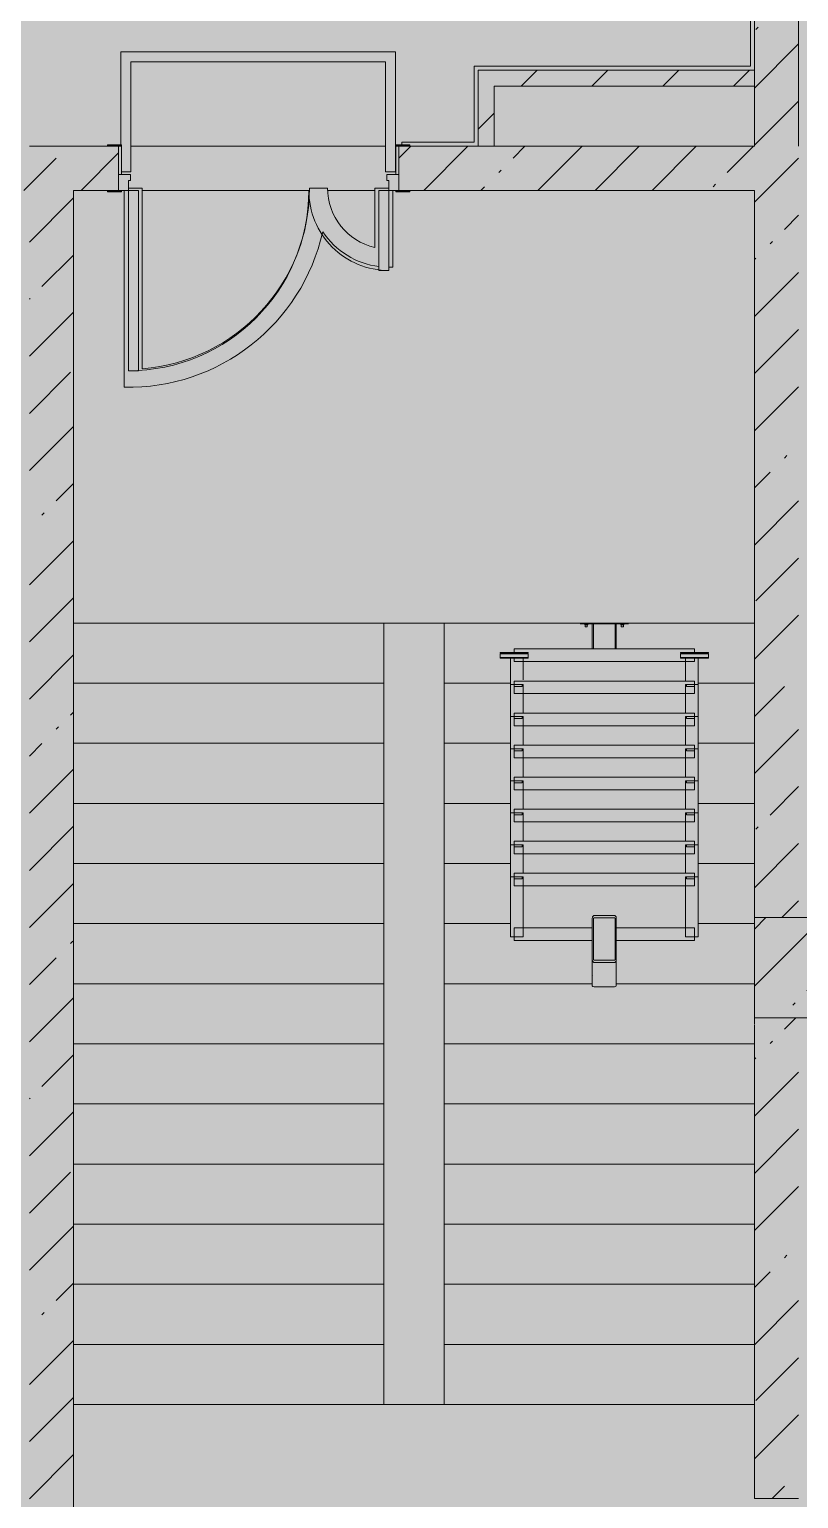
# Model space of a CAD drawing. Header units: millimetres. Extents: x -8624 to 200327, y -8553 to 29000.
# Drawn here: x 71860 to 75700, y 1150 to 8484 of the extents above; entities that cross this region are included whole.
import ezdxf

# ---------------------------------------------------------------- set-up
doc = ezdxf.new("R2010")
doc.units = ezdxf.units.MM
doc.linetypes.add('200_ШТРИХ__ш1_п0_6_', pattern=[800, 500, -300])
doc.layers.add('A-DETL-GENF-1', color=7, linetype='Continuous', lineweight=9, true_color=0xc0c0c0, transparency=0.4)
for name, color, linetype, lineweight in [('A-DETL-MBND-1', 7, '200_ШТРИХ__ш1_п0_6_', 9), ('I-WALL', 7, 'Continuous', 5), ('S-COLS', 7, 'Continuous', 5)]:
    doc.layers.add(name, color=color, linetype=linetype, lineweight=lineweight)
for name, color, linetype, lineweight, true_color in [('A-DOOR-2', 7, 'Continuous', 5, 0xe2e2e2), ('A-DOOR-3', 7, 'Continuous', 5, 0xb7b7b7), ('A-DOOR-FRAM-1', 7, 'Continuous', 5, 0xe2e2e2), ('A-DOOR-FRAM-3', 7, 'Continuous', 5, 0xb7b7b7), ('A-FLOR-1', 7, 'Continuous', 5, 0xb7b7b7), ('A-GENM-1', 7, 'Continuous', 5, 0x737373), ('A-WALL-2', 7, 'Continuous', 9, 0x737373), ('I-WALL-2', 7, 'Continuous', 5, 0x737373), ('S-COLS-1', 7, 'Continuous', 5, 0x737373), ('S-STRS-1', 7, 'Continuous', 5, 0x737373)]:
    doc.layers.add(name, color=color, linetype=linetype, lineweight=lineweight, true_color=true_color)
pattern_1 = [(45, (0, 0), (-285.1231, 285.1231), []), (45, (285.12, 0), (-285.1231, 285.1231), [504.031, -100.806, 16.764, -84.042])]
pattern_2 = [(45, (0, 0), (-176.7767, 176.7767), [])]

# ---------------------------------------------------------------- blocks, each defined once
blk = doc.blocks.new('BSC_Колонна _Прямоугольная - 500х500-V13-3_1_2_птичка копия 1')
at = {"layer": 'S-COLS'}
h = blk.add_hatch(dxfattribs=at)
h.set_pattern_fill('FP_15', color=256, style=0, pattern_type=2)
h.set_pattern_definition([(45, (-75730, -3800), (-285.1231, 285.1231), []), (45, (-75444.88, -3800), (-285.1231, 285.1231), [504.031, -100.806, 16.764, -84.042])])
h.paths.add_polyline_path([(-250, -250), (250, -250), (250, 250), (-250, 250)])
at = {"layer": 'S-COLS-1'}
for p, q in [((250, 250), (-250, 250)), ((-250, 250), (-250, -250)), ((250, -250), (250, 250)), ((-250, -250), (250, -250))]:
    blk.add_line(p, q, dxfattribs=at)
blk = doc.blocks.new('110_Дверь_СКБ_2Ст - Д-1 Лестничная клетка EIS60-24319353-3_1_2_птичка копия 1')
at = {"layer": 'A-DOOR-2'}
for points in [[(612.5, 1010), (612.5, 110), (662.5, 110), (662.5, 1010)], [(-587.5, 510), (-637.5, 510), (-637.5, 110), (-587.5, 110), (-587.5, 259)], [(712.5, 30), (697.5, 30), (697.5, -110), (712.5, -110)]]:
    blk.add_hatch(color=256, dxfattribs=at).paths.add_polyline_path(points)
h = blk.add_hatch(color=256, dxfattribs=at)
h.paths.add_polyline_path([(662.5, 110), (662.5, 60), (652.5, 60), (652.5, 30), (712.5, 30), (712.5, 110)])
h.paths.add_polyline_path([(-637.5, 110), (-687.5, 110), (-687.5, 30), (-627.5, 30), (-627.5, 60), (-637.5, 60)])
at = {"layer": 'A-DOOR-FRAM-1'}
for points in [[(-742.5, 118), (-742.5, 110), (-672.5, 110), (-672.5, 118)], [(697.5, 118), (697.5, 110), (767.5, 110), (767.5, 118)], [(-672.5, 30), (-687.5, 30), (-687.5, -110), (-672.5, -110)], [(-672.5, -110), (-742.5, -110), (-742.5, -118), (-672.5, -118)], [(697.5, -110), (697.5, -118), (767.5, -118), (767.5, -110)]]:
    blk.add_hatch(color=256, dxfattribs=at).paths.add_polyline_path(points)
at = {"layer": 'A-DOOR-3'}
for p, q in [((662.5, 1010), (612.5, 1010)), ((612.5, 1010), (612.5, 110)), ((662.5, 110), (662.5, 1010)), ((-637.5, 510), (-637.5, 110)), ((-587.5, 510), (-637.5, 510)), ((-587.5, 110), (-587.5, 510)), ((-637.5, 110), (-587.5, 110)), ((612.5, 110), (662.5, 110))]:
    blk.add_line(p, q, dxfattribs=at)
for centre, radius, start, end in [((662.5, 110), 900, 90, 180), ((-637.5, 110), 400, 360, 90)]:
    blk.add_arc(centre, radius, start, end, dxfattribs=at)
at = {"layer": 'A-DOOR-FRAM-3'}
for p, q in [((-672.5, 118), (-742.5, 118)), ((-742.5, 118), (-742.5, 110)), ((-742.5, 110), (-672.5, 110)), ((-637.5, 110), (-687.5, 110)), ((-687.5, 110), (-687.5, 30)), ((-672.5, 110), (-672.5, 118)), ((-637.5, 60), (-637.5, 110)), ((662.5, 110), (662.5, 60)), ((712.5, 110), (662.5, 110)), ((767.5, 118), (697.5, 118)), ((697.5, 118), (697.5, 110)), ((697.5, 110), (767.5, 110)), ((712.5, 30), (712.5, 110)), ((767.5, 110), (767.5, 118)), ((-687.5, 30), (-627.5, 30)), ((-672.5, 30), (-687.5, 30)), ((-687.5, 30), (-687.5, -110)), ((-672.5, -110), (-672.5, 30)), ((-627.5, 60), (-637.5, 60)), ((-627.5, 30), (-627.5, 60)), ((662.5, 60), (652.5, 60)), ((652.5, 60), (652.5, 30)), ((652.5, 30), (712.5, 30)), ((712.5, 30), (697.5, 30)), ((697.5, 30), (697.5, -110)), ((712.5, -110), (712.5, 30)), ((-672.5, -110), (-742.5, -110)), ((-742.5, -110), (-742.5, -118)), ((-742.5, -118), (-672.5, -118)), ((-687.5, -110), (-672.5, -110)), ((-672.5, -118), (-672.5, -110)), ((697.5, -110), (712.5, -110)), ((767.5, -110), (697.5, -110)), ((697.5, -110), (697.5, -118)), ((697.5, -118), (767.5, -118)), ((767.5, -118), (767.5, -110))]:
    blk.add_line(p, q, dxfattribs=at)
blk = doc.blocks.new('Анкер клиновой - Анкер клиновой МКТ В 10-10-16_85-V77-3_1_2_птичка копия 1')
at = {"layer": 'A-DETL-MBND-1'}
for p, q in [((74812, 5515.8), (74812, 5511.8)), ((74812, 5511.8), (74828, 5511.8)), ((74828, 5511.8), (74812, 5511.8)), ((74815, 5515.8), (74815, 5501.8)), ((74815, 5501.8), (74825, 5501.8)), ((74825, 5501.8), (74815, 5501.8)), ((74825, 5501.8), (74825, 5515.8)), ((74828, 5511.8), (74828, 5515.8))]:
    blk.add_line(p, q, dxfattribs=at)
blk = doc.blocks.new('ОМ_Полоса_Трапеция прямоугольная_Прокат_ГОСТ 103-2006 - ОМ_Полоса_Трапеция прямоугольная_Прокат_ГОСТ 103-2006-V78-3_1_2_птичка копия 1')
at = {"layer": 'A-GENM-1'}
for p, q in [((74280, 4243.3), (74280, 4253.3)), ((74280, 4253.3), (74320, 4253.3)), ((74320, 4243.3), (74280, 4243.3)), ((74320, 4253.3), (74320, 4243.3))]:
    blk.add_line(p, q, dxfattribs=at)
blk = doc.blocks.new('ОМ_Полоса_Трапеция прямоугольная_Прокат_ГОСТ 103-2006 - ОМ_Полоса_Трапеция прямоугольная_Прокат_ГОСТ 103-2006-V79-3_1_2_птичка копия 1')
at = {"layer": 'A-GENM-1'}
for p, q in [((74320, 4893.3), (74280, 4893.3)), ((74280, 4893.3), (74280, 4883.3)), ((74280, 4883.3), (74320, 4883.3)), ((74320, 4883.3), (74320, 4893.3))]:
    blk.add_line(p, q, dxfattribs=at)
blk = doc.blocks.new('ОМ_Полоса_Трапеция прямоугольная_Прокат_ГОСТ 103-2006 - ОМ_Полоса_Трапеция прямоугольная_Прокат_ГОСТ 103-2006-V80-3_1_2_птичка копия 1')
at = {"layer": 'A-GENM-1'}
for p, q in [((74320, 5053.3), (74280, 5053.3)), ((74280, 5053.3), (74280, 5043.3)), ((74280, 5043.3), (74320, 5043.3)), ((74320, 5043.3), (74320, 5053.3))]:
    blk.add_line(p, q, dxfattribs=at)
blk = doc.blocks.new('ОМ_Полоса_Трапеция прямоугольная_Прокат_ГОСТ 103-2006 - ОМ_Полоса_Трапеция прямоугольная_Прокат_ГОСТ 103-2006-V81-3_1_2_птичка копия 1')
at = {"layer": 'A-GENM-1'}
for p, q in [((74320, 5213.3), (74280, 5213.3)), ((74280, 5213.3), (74280, 5203.3)), ((74320, 5203.3), (74320, 5213.3)), ((74280, 5203.3), (74320, 5203.3))]:
    blk.add_line(p, q, dxfattribs=at)
blk = doc.blocks.new('ОМ_Полоса_Прокат_ГОСТ 103-2006 - ОМ_Полоса_Прокат_ГОСТ 103-2006-V82-3_1_2_птичка копия 1')
at = {"layer": 'A-GENM-1'}
for p, q in [((74350, 5373.3), (74210, 5373.3)), ((74210, 5373.3), (74210, 5370.3)), ((74210, 5370.3), (74350, 5370.3)), ((74350, 5370.3), (74350, 5373.3))]:
    blk.add_line(p, q, dxfattribs=at)
blk = doc.blocks.new('ОМ_Полоса_Прокат_ГОСТ 103-2006 - ОМ_Полоса_Прокат_ГОСТ 103-2006-V83-3_1_2_птичка копия 1')
at = {"layer": 'A-GENM-1'}
for p, q in [((74210, 5365.9), (74350, 5365.9)), ((74210, 5349), (74210, 5365.9)), ((74350, 5365.9), (74350, 5349)), ((74350, 5349), (74210, 5349)), ((74210, 5349), (74210, 5345.6)), ((74210, 5345.6), (74350, 5345.6)), ((74350, 5345.6), (74350, 5349))]:
    blk.add_line(p, q, dxfattribs=at)
blk = doc.blocks.new('ОМ_Полоса_Трапеция прямоугольная_Прокат_ГОСТ 103-2006 - ОМ_Полоса_Трапеция прямоугольная_Прокат_ГОСТ 103-2006-V84-3_1_2_птичка копия 1')
at = {"layer": 'A-GENM-1'}
for p, q in [((75140, 4243.3), (75140, 4253.3)), ((75140, 4253.3), (75180, 4253.3)), ((75180, 4243.3), (75140, 4243.3)), ((75180, 4253.3), (75180, 4243.3))]:
    blk.add_line(p, q, dxfattribs=at)
blk = doc.blocks.new('ОМ_Полоса_Трапеция прямоугольная_Прокат_ГОСТ 103-2006 - ОМ_Полоса_Трапеция прямоугольная_Прокат_ГОСТ 103-2006-V85-3_1_2_птичка копия 1')
at = {"layer": 'A-GENM-1'}
for p, q in [((75140, 4893.3), (75140, 4883.3)), ((75180, 4893.3), (75140, 4893.3)), ((75140, 4883.3), (75180, 4883.3)), ((75180, 4883.3), (75180, 4893.3))]:
    blk.add_line(p, q, dxfattribs=at)
blk = doc.blocks.new('ОМ_Полоса_Трапеция прямоугольная_Прокат_ГОСТ 103-2006 - ОМ_Полоса_Трапеция прямоугольная_Прокат_ГОСТ 103-2006-V86-3_1_2_птичка копия 1')
at = {"layer": 'A-GENM-1'}
for p, q in [((75140, 5053.3), (75140, 5043.3)), ((75180, 5053.3), (75140, 5053.3)), ((75140, 5043.3), (75180, 5043.3)), ((75180, 5043.3), (75180, 5053.3))]:
    blk.add_line(p, q, dxfattribs=at)
blk = doc.blocks.new('ОМ_Полоса_Трапеция прямоугольная_Прокат_ГОСТ 103-2006 - ОМ_Полоса_Трапеция прямоугольная_Прокат_ГОСТ 103-2006-V87-3_1_2_птичка копия 1')
at = {"layer": 'A-GENM-1'}
for p, q in [((75140, 5213.3), (75140, 5203.3)), ((75180, 5213.3), (75140, 5213.3)), ((75180, 5203.3), (75180, 5213.3)), ((75140, 5203.3), (75180, 5203.3))]:
    blk.add_line(p, q, dxfattribs=at)
blk = doc.blocks.new('ОМ_Полоса_Прокат_ГОСТ 103-2006 - ОМ_Полоса_Прокат_ГОСТ 103-2006-V88-3_1_2_птичка копия 1')
at = {"layer": 'A-GENM-1'}
for p, q in [((75110, 5373.3), (75110, 5370.3)), ((75250, 5373.3), (75110, 5373.3)), ((75110, 5370.3), (75250, 5370.3)), ((75250, 5370.3), (75250, 5373.3))]:
    blk.add_line(p, q, dxfattribs=at)
blk = doc.blocks.new('ОМ_Полоса_Прокат_ГОСТ 103-2006 - ОМ_Полоса_Прокат_ГОСТ 103-2006-V89-3_1_2_птичка копия 1')
at = {"layer": 'A-GENM-1'}
for p, q in [((75110, 5365.9), (75250, 5365.9)), ((75110, 5349), (75110, 5365.9)), ((75250, 5365.9), (75250, 5349)), ((75110, 5349), (75110, 5345.6)), ((75250, 5349), (75110, 5349)), ((75110, 5345.6), (75250, 5345.6)), ((75250, 5345.6), (75250, 5349))]:
    blk.add_line(p, q, dxfattribs=at)
blk = doc.blocks.new('ОМ_Труба_ГОСТ 8639-82 - ОМ_Труба_ГОСТ 8639-82-V90-3_1_2_птичка копия 1')
at = {"layer": 'A-GENM-1'}
for p, q in [((74670, 3843.3), (74670, 4043.4)), ((74676, 4043.4), (74676, 3843.3)), ((74679, 4061), (74781, 4061)), ((74781, 4049.3), (74679, 4049.3)), ((74784, 3843.3), (74784, 4043.4)), ((74790, 4043.4), (74790, 3843.3)), ((74670, 3843.3), (74670, 3709.3)), ((74679, 3837.4), (74781, 3837.4)), ((74781, 3825.6), (74679, 3825.6)), ((74790, 3709.3), (74790, 3843.3)), ((74781, 3704.7), (74679, 3704.7))]:
    blk.add_line(p, q, dxfattribs=at)
at = {"layer": 'A-GENM-1', "flags": 128}
for points in [[(74670, 4043.4), (74670.2, 4046.8), (74670.7, 4050.1), (74671.5, 4053.2), (74672.6, 4055.9), (74674, 4058.1), (74675.6, 4059.7), (74677.2, 4060.7), (74679, 4061)], [(74679, 4049.3), (74678.4, 4049.1), (74677.9, 4048.8), (74677.3, 4048.3), (74676.9, 4047.5), (74676.5, 4046.6), (74676.2, 4045.6), (74676.1, 4044.5), (74676, 4043.4)], [(74781, 4061), (74782.8, 4060.7), (74784.4, 4059.7), (74786, 4058.1), (74787.4, 4055.9), (74788.5, 4053.2), (74789.3, 4050.1), (74789.8, 4046.8), (74790, 4043.4)], [(74784, 4043.4), (74783.9, 4044.5), (74783.8, 4045.6), (74783.5, 4046.6), (74783.1, 4047.5), (74782.7, 4048.3), (74782.1, 4048.8), (74781.6, 4049.1), (74781, 4049.3)], [(74679, 3825.6), (74677.2, 3826), (74675.6, 3827), (74674, 3828.6), (74672.6, 3830.8), (74671.5, 3833.5), (74670.7, 3836.5), (74670.2, 3839.9), (74670, 3843.3)], [(74676, 3843.3), (74676.1, 3842.1), (74676.2, 3841), (74676.5, 3840), (74676.9, 3839.1), (74677.3, 3838.4), (74677.9, 3837.9), (74678.4, 3837.5), (74679, 3837.4)], [(74790, 3843.3), (74789.8, 3839.9), (74789.3, 3836.5), (74788.5, 3833.5), (74787.4, 3830.8), (74786, 3828.6), (74784.4, 3827), (74782.8, 3826), (74781, 3825.6)], [(74781, 3837.4), (74781.6, 3837.5), (74782.1, 3837.9), (74782.7, 3838.4), (74783.1, 3839.1), (74783.5, 3840), (74783.8, 3841), (74783.9, 3842.1), (74784, 3843.3)]]:
    blk.add_lwpolyline(points, dxfattribs=at)
at = {"layer": 'A-GENM-1'}
for centre, start_param, end_param in [((74679, 3761.3), 2.617994, 3.141593), ((74781, 3761.3), 0, 0.523599), ((74679, 3709.3), 3.141593, 4.712389), ((74781, 3709.3), 4.712389, 6.283185)]:
    blk.add_ellipse(centre, major_axis=(9, 0), ratio=0.509802, start_param=start_param, end_param=end_param, dxfattribs=at)
blk = doc.blocks.new('ОМ_Уголок_ГОСТ 8509-93 - ОМ_Уголок_ГОСТ 8509-93-V91-3_1_2_птичка копия 1')
at = {"layer": 'A-GENM-1'}
for p, q in [((0, 45.2), (0, -17.8)), ((390, 45.2), (0, 45.2)), ((900, 45.2), (510, 45.2)), ((900, -17.8), (900, 45.2)), ((0, -17.8), (390, -17.8)), ((510, -17.8), (900, -17.8))]:
    blk.add_line(p, q, dxfattribs=at)
blk = doc.blocks.new('ОМ_Уголок_ГОСТ 8509-93 - ОМ_Уголок_ГОСТ 8509-93-V92-3_1_2_птичка копия 1')
at = {"layer": 'A-GENM-1'}
for p, q in [((0, 45.2), (0, -17.8)), ((900, 45.2), (0, 45.2)), ((900, -17.8), (900, 45.2)), ((0, -17.8), (900, -17.8))]:
    blk.add_line(p, q, dxfattribs=at)
blk = doc.blocks.new('ОМ_Уголок_ГОСТ 8509-93 - ОМ_Уголок_ГОСТ 8509-93-V93-3_1_2_птичка копия 1')
at = {"layer": 'A-GENM-1'}
for p, q in [((0, 45.2), (0, -17.8)), ((300, 45.2), (0, 45.2)), ((300, -17.8), (300, 45.2)), ((0, -17.8), (300, -17.8))]:
    blk.add_line(p, q, dxfattribs=at)
blk = doc.blocks.new('ОМ_Уголок_ГОСТ 8509-93 - ОМ_Уголок_ГОСТ 8509-93-V94-3_1_2_птичка копия 1')
at = {"layer": 'A-GENM-1'}
for p, q in [((0, 45.2), (0, -17.8)), ((300, 45.2), (0, 45.2)), ((300, -17.8), (300, 45.2)), ((0, -17.8), (298.7, -17.8))]:
    blk.add_line(p, q, dxfattribs=at)
blk = doc.blocks.new('ОМ_Уголок_ГОСТ 8509-93 - ОМ_Уголок_ГОСТ 8509-93-V95-3_1_2_птичка копия 1')
at = {"layer": 'A-GENM-1'}
for p, q in [((0, 45.2), (0, -17.8)), ((142.2, 45.2), (0, 45.2)), ((0, -17.8), (160, -17.8))]:
    blk.add_line(p, q, dxfattribs=at)
blk = doc.blocks.new('ОМ_Уголок_ГОСТ 8509-93 - ОМ_Уголок_ГОСТ 8509-93-V96-3_1_2_птичка копия 1')
at = {"layer": 'A-GENM-1'}
for p, q in [((300, 45.2), (157.8, 45.2)), ((300, -17.8), (300, 45.2)), ((140, -17.8), (300, -17.8))]:
    blk.add_line(p, q, dxfattribs=at)
blk = doc.blocks.new('ОМ_Уголок_ГОСТ 8509-93 - ОМ_Уголок_ГОСТ 8509-93-V97-3_1_2_птичка копия 1')
at = {"layer": 'A-GENM-1'}
for p, q in [((0, 45.2), (0, 27.8)), ((900, 45.2), (0, 45.2)), ((0, 7.4), (0, -17.8)), ((900, 27.8), (900, 45.2)), ((900, -17.8), (900, 7.4)), ((0, -17.8), (900, -17.8))]:
    blk.add_line(p, q, dxfattribs=at)
blk = doc.blocks.new('ОМ_Уголок_ГОСТ 8509-93 - ОМ_Уголок_ГОСТ 8509-93-V98-3_1_2_птичка копия 1')
at = {"layer": 'A-GENM-1'}
for p, q in [((0, 45.2), (0, -17.8)), ((7.4, 45.2), (0, 45.2)), ((142.2, 45.2), (27.8, 45.2)), ((0, -17.8), (7.4, -17.8)), ((27.8, -17.8), (160, -17.8))]:
    blk.add_line(p, q, dxfattribs=at)
blk = doc.blocks.new('ОМ_Уголок_ГОСТ 8509-93 - ОМ_Уголок_ГОСТ 8509-93-V99-3_1_2_птичка копия 1')
at = {"layer": 'A-GENM-1'}
for p, q in [((272.2, 45.2), (163.5, 45.2)), ((300, 45.2), (292.6, 45.2)), ((300, -17.8), (300, 45.2)), ((140, -17.8), (272.2, -17.8)), ((292.6, -17.8), (300, -17.8))]:
    blk.add_line(p, q, dxfattribs=at)
blk = doc.blocks.new('ОМ_Труба_ГОСТ 8639-82 - ОМ_Труба_ГОСТ 8639-82-V100-3_1_2_птичка копия 1')
at = {"layer": 'A-DETL-MBND-1'}
for p, q in [((74670, 5515.8), (74670, 5391.1)), ((74676, 5391.1), (74676, 5515.8)), ((74784, 5391.1), (74784, 5515.8)), ((74790, 5391.1), (74790, 5515.8))]:
    blk.add_line(p, q, dxfattribs=at)
blk = doc.blocks.new('ОМ_Уголок_ГОСТ 8510-86 - ОМ_Уголок_ГОСТ 8510-86-V101-3_1_2_птичка копия 1')
at = {"layer": 'A-DETL-MBND-1'}
blk.add_line((0, 0), (240, 0), dxfattribs=at)

msp = doc.modelspace()

# ---------------------------------------------------------------- hatches: boundary and pattern name
at = {"layer": 'A-DETL-GENF-1'}
msp.add_hatch(color=256, dxfattribs=at).paths.add_polyline_path([(73932, -251.7), (75850, -251.7), (75850, 3288.3), (84570, 3288.3), (84570, 27348.3), (41910, 27348.3), (41910, 23888.3), (38310.1, 23888.3), (38310.1, -251.7), (72154, -251.7)])
at = {"layer": 'I-WALL'}
h = msp.add_hatch(dxfattribs=at)
h.set_pattern_fill('FP_23', color=256, style=0, pattern_type=2)
h.set_pattern_definition(pattern_1)
h.paths.add_polyline_path([(75480, 7900), (75700, 7900), (75700, 9179), (75480, 9179), (75480, 8200)])
h.paths.add_polyline_path([(75700, 10619), (75700, 10900), (75480, 10900), (75480, 10619)])
h = msp.add_hatch(dxfattribs=at)
h.set_pattern_fill('FP_28', color=256, style=0, pattern_type=2)
h.set_pattern_definition(pattern_2)
h.paths.add_polyline_path([(74180, 7900), (74180, 8280), (74100, 8280), (74100, 7900)])
h = msp.add_hatch(dxfattribs=at)
h.set_pattern_fill('FP_28', color=256, style=0, pattern_type=2)
h.set_pattern_definition(pattern_2)
h.paths.add_polyline_path([(75480, 8200), (75480, 8280), (74180, 8280), (74180, 8200)])
h = msp.add_hatch(dxfattribs=at)
h.set_pattern_fill('FP_23', color=256, style=0, pattern_type=2)
h.set_pattern_definition(pattern_1)
h.paths.add_polyline_path([(71660, 7680), (71860, 7680), (71860, 7900), (71660, 7900)])
h.paths.add_polyline_path([(70680, 7680), (70710, 7680), (70710, 7900), (69360, 7900), (69360, 7680), (70420, 7680)])
h.paths.add_polyline_path([(67080, 7680), (68260, 7680), (68260, 7900), (66860, 7900), (66860, 7680), (66890, 7680)])
h = msp.add_hatch(dxfattribs=at)
h.set_pattern_fill('FP_23', color=256, style=0, pattern_type=2)
h.set_pattern_definition(pattern_1)
h.paths.add_polyline_path([(73760, 7680), (75480, 7680), (75480, 7900), (73705, 7900), (73705, 7680)])
h.paths.add_polyline_path([(71860, 7680), (72305, 7680), (72305, 7900), (71860, 7900)])
h = msp.add_hatch(dxfattribs=at)
h.set_pattern_fill('FP_23', color=256, style=0, pattern_type=2)
h.set_pattern_definition(pattern_1)
h.paths.add_polyline_path([(75700, 120), (75700, 350), (75480, 350), (75480, 120)])
h.paths.add_polyline_path([(75700, 1150), (75700, 3550), (75480, 3550), (75480, 1150)])
h.paths.add_polyline_path([(75700, 4050), (75700, 7900), (75480, 7900), (75480, 4050), (75663.2, 4050)])
h = msp.add_hatch(dxfattribs=at)
h.set_pattern_fill('FP_23', color=256, style=0, pattern_type=2)
h.set_pattern_definition(pattern_1)
h.paths.add_polyline_path([(71860, 120), (72080, 120), (72080, 7680), (71860, 7680), (71860, 1222)])

# ---------------------------------------------------------------- linework, layer by layer
at = {"layer": 'A-DETL-MBND-1'}
msp.add_line((75480, 535), (75480, 1150), dxfattribs=at)
at = {"layer": 'A-FLOR-1'}
for p, q in [((75460, 9226.6), (75460, 8300)), ((73686.9, 8371.9), (72316.9, 8371.9)), ((72316.9, 8371.9), (72316.9, 7908)), ((73686.9, 7771.9), (73686.9, 8371.9)), ((72366.9, 7771.9), (72366.9, 8321.9)), ((72366.9, 8321.9), (73636.9, 8321.9)), ((73636.9, 8321.9), (73636.9, 7771.9)), ((74080, 7920), (74080, 8300)), ((74080, 8300), (75460, 8300)), ((73720, 7908), (73720, 7920)), ((73720, 7920), (74080, 7920)), ((72320, 7771.9), (72366.9, 7771.9)), ((73636.9, 7771.9), (73686.9, 7771.9)), ((72333.5, 7680), (72333.5, 6697.1)), ((72423.5, 7691.9), (72355, 7691.9)), ((72423.5, 6789.7), (72423.5, 7691.9)), ((72423.5, 7680), (73257.8, 7680)), ((73348.5, 7691.9), (73258.5, 7691.9)), ((73349.6, 7680), (73584.7, 7680)), ((73655, 7691.9), (73584.7, 7691.9)), ((73584.7, 7691.9), (73584.7, 7394.8)), ((73674.7, 7297.5), (73674.7, 7680))]:
    msp.add_line(p, q, dxfattribs=at)
for centre, radius, start, end in [((72353.5, 7691.9), 905, 274.43687, 360), ((73653.5, 7691.9), 305, 180, 256.9573), ((72353.5, 7691.9), 995, 268.8489, 347.32946), ((73653.5, 7691.9), 395, 213.54048, 262.94436), ((73653.5, 7691.9), 395, 270.21425, 273.07201)]:
    msp.add_arc(centre, radius, start, end, dxfattribs=at)
at = {"layer": 'A-WALL-2'}
for p, q in [((75480, 8200), (75480, 8280)), ((74100, 7900), (74180, 7900))]:
    msp.add_line(p, q, dxfattribs=at)
at = {"layer": 'I-WALL-2'}
for p, q in [((75700, 10900), (75700, 7900)), ((75480, 9226.6), (75480, 8280)), ((74100, 8280), (74100, 7900)), ((75480, 8280), (74100, 8280)), ((74180, 7900), (74180, 8200)), ((74180, 8200), (75480, 8200)), ((75480, 8200), (75480, 7900)), ((72250, 7900), (71860, 7900)), ((72366.9, 7900), (73636.9, 7900)), ((74100, 7900), (73760, 7900)), ((75480, 7900), (74180, 7900)), ((72080, 120), (72080, 7680)), ((72080, 7680), (72250, 7680)), ((73257.8, 7680), (72423.5, 7680)), ((73584.7, 7680), (73349.6, 7680)), ((73760, 7680), (75480, 7680)), ((75480, 7680), (75480, 4050)), ((75480, 3550), (75480, 3516.2)), ((75480, 3512.9), (75480, 1150)), ((75480, 1150), (75700, 1150))]:
    msp.add_line(p, q, dxfattribs=at)
at = {"layer": 'S-STRS-1'}
for p, q in [((73257.8, 7680), (72423.5, 7680)), ((73584.7, 7680), (73349.6, 7680)), ((72080, 5520), (73630, 5520)), ((72080, 5520), (73630, 5520)), ((73630, 5520), (75480, 5520)), ((73630, 5220), (73630, 5520)), ((73930, 5520), (73930, 5220)), ((72080, 5220), (73630, 5220)), ((72080, 5220), (73630, 5220)), ((73630, 4920), (73630, 5220)), ((73930, 5220), (73930, 4920)), ((74262.2, 5220), (73930, 5220)), ((74262.2, 5220), (73930, 5220)), ((75480, 5220), (75197.8, 5220)), ((75480, 5220), (75197.8, 5220)), ((72080, 4920), (73630, 4920)), ((72080, 4920), (73630, 4920)), ((73630, 4620), (73630, 4920)), ((73930, 4920), (73930, 4620)), ((74262.2, 4920), (73930, 4920)), ((74262.2, 4920), (73930, 4920)), ((75480, 4920), (75197.8, 4920)), ((75480, 4920), (75197.8, 4920)), ((72080, 4620), (73630, 4620)), ((72080, 4620), (73630, 4620)), ((73630, 4320), (73630, 4620)), ((73930, 4620), (73930, 4320)), ((74262.2, 4620), (73930, 4620)), ((74262.2, 4620), (73930, 4620)), ((75480, 4620), (75197.8, 4620)), ((75480, 4620), (75197.8, 4620)), ((72080, 4320), (73630, 4320)), ((72080, 4320), (73630, 4320)), ((73630, 4020), (73630, 4320)), ((73930, 4320), (73930, 4020)), ((74262.2, 4320), (73930, 4320)), ((74262.2, 4320), (73930, 4320)), ((75480, 4320), (75197.8, 4320)), ((75480, 4320), (75197.8, 4320)), ((72080, 4020), (73630, 4020)), ((72080, 4020), (73630, 4020)), ((73630, 3720), (73630, 4020)), ((73930, 4020), (73930, 3720)), ((74262.2, 4020), (73930, 4020)), ((74262.2, 4020), (73930, 4020)), ((75480, 4020), (75197.8, 4020)), ((75480, 4020), (75197.8, 4020)), ((72080, 3720), (73630, 3720)), ((72080, 3720), (73630, 3720)), ((73630, 3420), (73630, 3720)), ((73930, 3720), (73930, 3420)), ((74671.4, 3720), (73930, 3720)), ((74671.4, 3720), (73930, 3720)), ((75480, 3720), (74788.6, 3720)), ((75480, 3720), (74788.6, 3720)), ((72080, 3420), (73630, 3420)), ((72080, 3420), (73630, 3420)), ((73630, 3120), (73630, 3420)), ((73930, 3420), (73930, 3120)), ((75480, 3420), (73930, 3420)), ((75480, 3420), (73930, 3420)), ((72080, 3120), (73630, 3120)), ((72080, 3120), (73630, 3120)), ((73630, 2820), (73630, 3120)), ((73930, 3120), (73930, 2820)), ((75480, 3120), (73930, 3120)), ((75480, 3120), (73930, 3120)), ((72080, 2820), (73630, 2820)), ((72080, 2820), (73630, 2820)), ((73630, 2520), (73630, 2820)), ((73930, 2820), (73930, 2520)), ((75480, 2820), (73930, 2820)), ((75480, 2820), (73930, 2820)), ((72080, 2520), (73630, 2520)), ((72080, 2520), (73630, 2520)), ((73630, 2220), (73630, 2520)), ((73930, 2520), (73930, 2220)), ((75480, 2520), (73930, 2520)), ((75480, 2520), (73930, 2520)), ((72080, 2220), (73630, 2220)), ((72080, 2220), (73630, 2220)), ((73630, 1920), (73630, 2220)), ((73930, 2220), (73930, 1920)), ((75480, 2220), (73930, 2220)), ((75480, 2220), (73930, 2220)), ((72080, 1920), (73630, 1920)), ((72080, 1920), (73630, 1920)), ((73630, 1620), (73630, 1920)), ((73930, 1920), (73930, 1620)), ((75480, 1920), (73930, 1920)), ((75480, 1920), (73930, 1920)), ((72080, 1620), (73630, 1620)), ((72080, 1620), (73630, 1620)), ((73930, 1620), (73630, 1620)), ((75480, 1620), (73930, 1620)), ((75480, 1620), (73930, 1620))]:
    msp.add_line(p, q, dxfattribs=at)

# ---------------------------------------------------------------- block references
at = {"layer": 'A-DETL-MBND-1', "extrusion": (0, 0, -1)}
msp.add_blockref('ОМ_Уголок_ГОСТ 8510-86 - ОМ_Уголок_ГОСТ 8510-86-V101-3_1_2_птичка копия 1', (-74850, 5515.8), dxfattribs=at)
at = {"layer": 'A-DETL-MBND-1'}
for name, p in [('Анкер клиновой - Анкер клиновой МКТ В 10-10-16_85-V77-3_1_2_птичка копия 1', (-180, 0)), ('ОМ_Труба_ГОСТ 8639-82 - ОМ_Труба_ГОСТ 8639-82-V100-3_1_2_птичка копия 1', (0, 0)), ('Анкер клиновой - Анкер клиновой МКТ В 10-10-16_85-V77-3_1_2_птичка копия 1', (0, 0))]:
    msp.add_blockref(name, p, dxfattribs=at)
at = {"layer": 'A-DOOR-3', "rotation": 180}
msp.add_blockref('110_Дверь_СКБ_2Ст - Д-1 Лестничная клетка EIS60-24319353-3_1_2_птичка копия 1', (73017.5, 7790), dxfattribs=at)
at = {"layer": 'A-GENM-1'}
for name, p in [('ОМ_Полоса_Прокат_ГОСТ 103-2006 - ОМ_Полоса_Прокат_ГОСТ 103-2006-V82-3_1_2_птичка копия 1', (0, 0)), ('ОМ_Полоса_Прокат_ГОСТ 103-2006 - ОМ_Полоса_Прокат_ГОСТ 103-2006-V83-3_1_2_птичка копия 1', (0, 0)), ('ОМ_Полоса_Прокат_ГОСТ 103-2006 - ОМ_Полоса_Прокат_ГОСТ 103-2006-V88-3_1_2_птичка копия 1', (0, 0)), ('ОМ_Полоса_Прокат_ГОСТ 103-2006 - ОМ_Полоса_Прокат_ГОСТ 103-2006-V89-3_1_2_птичка копия 1', (0, 0)), ('ОМ_Полоса_Трапеция прямоугольная_Прокат_ГОСТ 103-2006 - ОМ_Полоса_Трапеция прямоугольная_Прокат_ГОСТ 103-2006-V81-3_1_2_птичка копия 1', (0, 0)), ('ОМ_Полоса_Трапеция прямоугольная_Прокат_ГОСТ 103-2006 - ОМ_Полоса_Трапеция прямоугольная_Прокат_ГОСТ 103-2006-V87-3_1_2_птичка копия 1', (0, 0)), ('ОМ_Полоса_Трапеция прямоугольная_Прокат_ГОСТ 103-2006 - ОМ_Полоса_Трапеция прямоугольная_Прокат_ГОСТ 103-2006-V80-3_1_2_птичка копия 1', (0, 0)), ('ОМ_Полоса_Трапеция прямоугольная_Прокат_ГОСТ 103-2006 - ОМ_Полоса_Трапеция прямоугольная_Прокат_ГОСТ 103-2006-V86-3_1_2_птичка копия 1', (0, 0)), ('ОМ_Полоса_Трапеция прямоугольная_Прокат_ГОСТ 103-2006 - ОМ_Полоса_Трапеция прямоугольная_Прокат_ГОСТ 103-2006-V79-3_1_2_птичка копия 1', (0, 0)), ('ОМ_Полоса_Трапеция прямоугольная_Прокат_ГОСТ 103-2006 - ОМ_Полоса_Трапеция прямоугольная_Прокат_ГОСТ 103-2006-V85-3_1_2_птичка копия 1', (0, 0)), ('ОМ_Полоса_Трапеция прямоугольная_Прокат_ГОСТ 103-2006 - ОМ_Полоса_Трапеция прямоугольная_Прокат_ГОСТ 103-2006-V78-3_1_2_птичка копия 1', (0, 480)), ('ОМ_Полоса_Трапеция прямоугольная_Прокат_ГОСТ 103-2006 - ОМ_Полоса_Трапеция прямоугольная_Прокат_ГОСТ 103-2006-V84-3_1_2_птичка копия 1', (0, 480)), ('ОМ_Полоса_Трапеция прямоугольная_Прокат_ГОСТ 103-2006 - ОМ_Полоса_Трапеция прямоугольная_Прокат_ГОСТ 103-2006-V78-3_1_2_птичка копия 1', (0, 320)), ('ОМ_Полоса_Трапеция прямоугольная_Прокат_ГОСТ 103-2006 - ОМ_Полоса_Трапеция прямоугольная_Прокат_ГОСТ 103-2006-V84-3_1_2_птичка копия 1', (0, 320)), ('ОМ_Полоса_Трапеция прямоугольная_Прокат_ГОСТ 103-2006 - ОМ_Полоса_Трапеция прямоугольная_Прокат_ГОСТ 103-2006-V78-3_1_2_птичка копия 1', (0, 160)), ('ОМ_Полоса_Трапеция прямоугольная_Прокат_ГОСТ 103-2006 - ОМ_Полоса_Трапеция прямоугольная_Прокат_ГОСТ 103-2006-V84-3_1_2_птичка копия 1', (0, 160)), ('ОМ_Полоса_Трапеция прямоугольная_Прокат_ГОСТ 103-2006 - ОМ_Полоса_Трапеция прямоугольная_Прокат_ГОСТ 103-2006-V78-3_1_2_птичка копия 1', (0, 0)), ('ОМ_Полоса_Трапеция прямоугольная_Прокат_ГОСТ 103-2006 - ОМ_Полоса_Трапеция прямоугольная_Прокат_ГОСТ 103-2006-V84-3_1_2_птичка копия 1', (0, 0)), ('ОМ_Труба_ГОСТ 8639-82 - ОМ_Труба_ГОСТ 8639-82-V90-3_1_2_птичка копия 1', (0, 0))]:
    msp.add_blockref(name, p, dxfattribs=at)
at = {"layer": 'A-GENM-1', "extrusion": (0, 0, -1)}
for name, p, rotation in [('ОМ_Уголок_ГОСТ 8509-93 - ОМ_Уголок_ГОСТ 8509-93-V99-3_1_2_птичка копия 1', (-74280, 5073.3), 90.00000000000087), ('ОМ_Уголок_ГОСТ 8509-93 - ОМ_Уголок_ГОСТ 8509-93-V97-3_1_2_птичка копия 1', (-74280, 5373.3), 180), ('ОМ_Уголок_ГОСТ 8509-93 - ОМ_Уголок_ГОСТ 8509-93-V98-3_1_2_птичка копия 1', (-75180, 5373.3), 270.0000000000007), ('ОМ_Уголок_ГОСТ 8509-93 - ОМ_Уголок_ГОСТ 8509-93-V96-3_1_2_птичка копия 1', (-74280, 4913.3), 90.00000000000087), ('ОМ_Уголок_ГОСТ 8509-93 - ОМ_Уголок_ГОСТ 8509-93-V92-3_1_2_птичка копия 1', (-74280, 5213.3), 180), ('ОМ_Уголок_ГОСТ 8509-93 - ОМ_Уголок_ГОСТ 8509-93-V95-3_1_2_птичка копия 1', (-75180, 5213.3), 270.0000000000007), ('ОМ_Уголок_ГОСТ 8509-93 - ОМ_Уголок_ГОСТ 8509-93-V92-3_1_2_птичка копия 1', (-74280, 5053.3), 180), ('ОМ_Уголок_ГОСТ 8509-93 - ОМ_Уголок_ГОСТ 8509-93-V96-3_1_2_птичка копия 1', (-74280, 4753.3), 90.00000000000087), ('ОМ_Уголок_ГОСТ 8509-93 - ОМ_Уголок_ГОСТ 8509-93-V95-3_1_2_птичка копия 1', (-75180, 5053.3), 270.0000000000007), ('ОМ_Уголок_ГОСТ 8509-93 - ОМ_Уголок_ГОСТ 8509-93-V96-3_1_2_птичка копия 1', (-74280, 4593.3), 90.00000000000087), ('ОМ_Уголок_ГОСТ 8509-93 - ОМ_Уголок_ГОСТ 8509-93-V92-3_1_2_птичка копия 1', (-74280, 4893.3), 180), ('ОМ_Уголок_ГОСТ 8509-93 - ОМ_Уголок_ГОСТ 8509-93-V95-3_1_2_птичка копия 1', (-75180, 4893.3), 270.0000000000007), ('ОМ_Уголок_ГОСТ 8509-93 - ОМ_Уголок_ГОСТ 8509-93-V96-3_1_2_птичка копия 1', (-74280, 4433.3), 90.00000000000087), ('ОМ_Уголок_ГОСТ 8509-93 - ОМ_Уголок_ГОСТ 8509-93-V92-3_1_2_птичка копия 1', (-74280, 4733.3), 180), ('ОМ_Уголок_ГОСТ 8509-93 - ОМ_Уголок_ГОСТ 8509-93-V95-3_1_2_птичка копия 1', (-75180, 4733.3), 270.0000000000007), ('ОМ_Уголок_ГОСТ 8509-93 - ОМ_Уголок_ГОСТ 8509-93-V96-3_1_2_птичка копия 1', (-74280, 4273.3), 90.00000000000087), ('ОМ_Уголок_ГОСТ 8509-93 - ОМ_Уголок_ГОСТ 8509-93-V92-3_1_2_птичка копия 1', (-74280, 4573.3), 180), ('ОМ_Уголок_ГОСТ 8509-93 - ОМ_Уголок_ГОСТ 8509-93-V95-3_1_2_птичка копия 1', (-75180, 4573.3), 270.0000000000007), ('ОМ_Уголок_ГОСТ 8509-93 - ОМ_Уголок_ГОСТ 8509-93-V96-3_1_2_птичка копия 1', (-74280, 4113.3), 90.00000000000087), ('ОМ_Уголок_ГОСТ 8509-93 - ОМ_Уголок_ГОСТ 8509-93-V92-3_1_2_птичка копия 1', (-74280, 4413.3), 180), ('ОМ_Уголок_ГОСТ 8509-93 - ОМ_Уголок_ГОСТ 8509-93-V95-3_1_2_птичка копия 1', (-75180, 4413.3), 270.0000000000007), ('ОМ_Уголок_ГОСТ 8509-93 - ОМ_Уголок_ГОСТ 8509-93-V92-3_1_2_птичка копия 1', (-74280, 4253.3), 180), ('ОМ_Уголок_ГОСТ 8509-93 - ОМ_Уголок_ГОСТ 8509-93-V94-3_1_2_птичка копия 1', (-74280, 3953.3), 90.00000000000087), ('ОМ_Уголок_ГОСТ 8509-93 - ОМ_Уголок_ГОСТ 8509-93-V93-3_1_2_птичка копия 1', (-75180, 4253.3), 270.0000000000007)]:
    msp.add_blockref(name, p, dxfattribs=dict(at, rotation=rotation))
msp.add_blockref('ОМ_Уголок_ГОСТ 8509-93 - ОМ_Уголок_ГОСТ 8509-93-V91-3_1_2_птичка копия 1', (-75180, 3953.3), dxfattribs=at)
at = {"layer": 'S-COLS-1'}
msp.add_blockref('BSC_Колонна _Прямоугольная - 500х500-V13-3_1_2_птичка копия 1', (75730, 3800), dxfattribs=at)

doc.saveas('drawing.dxf')
